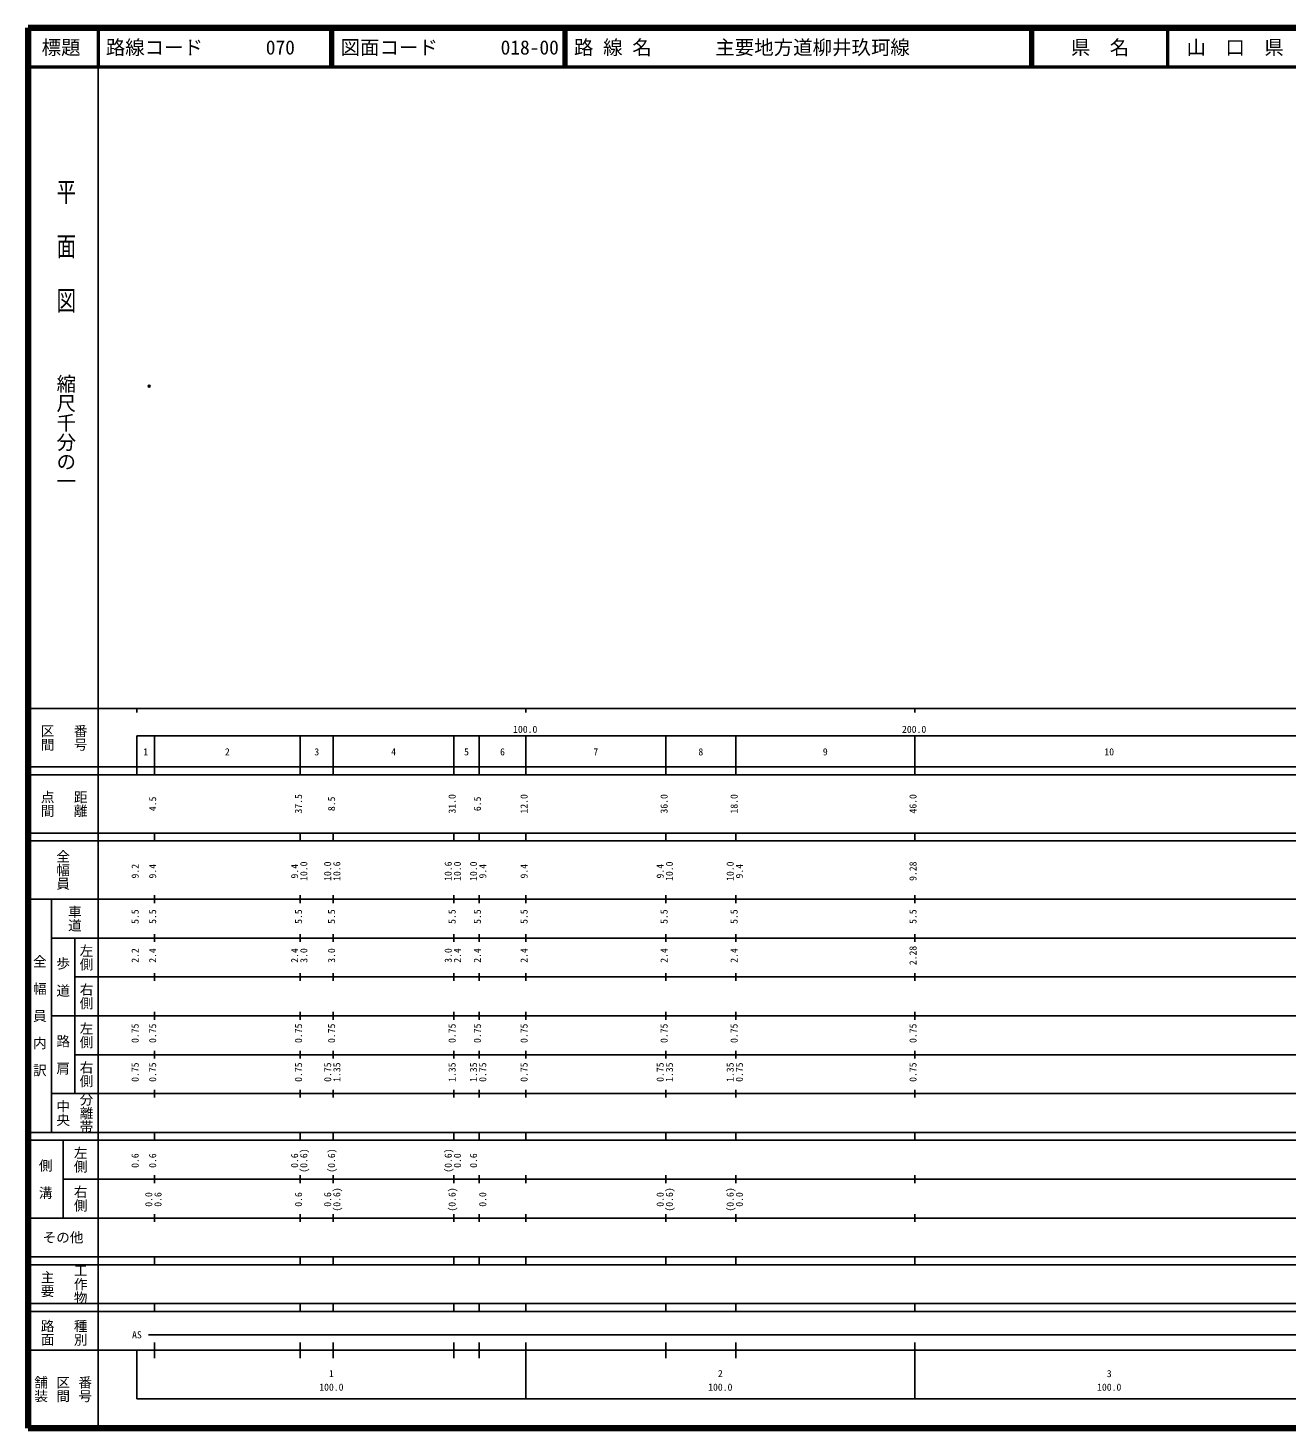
# Model space of a CAD drawing. Units: millimetres on the paper. Extents: x 40 to 680, y 20 to 380.
# Drawn here: x 40 to 363.7, y 20 to 380 of the extents above; entities that cross this region are included whole.
import ezdxf
from ezdxf.enums import TextEntityAlignment as Align

# ---------------------------------------------------------------- set-up
doc = ezdxf.new("R2010")
doc.units = ezdxf.units.MM
doc.header["$PDMODE"] = 32
doc.header["$PDSIZE"] = 0.5
doc.layers.add('M-OTRS', color=6, linetype='Continuous')
doc.layers.add('M-TTL-TXT', color=7, linetype='Continuous')
for name, color, linetype, lineweight in [('M-TTL', 2, 'Continuous', 140), ('M-TTL-BAND', 7, 'Continuous', 25), ('M-TTL-LINE', 7, 'Continuous', 50)]:
    doc.layers.add(name, color=color, linetype=linetype, lineweight=lineweight)
doc.styles.add('@ＭＳ ゴシック', font='')
doc.styles.add('ＭＳ ゴシック', font='')
doc.styles.get('@ＭＳ ゴシック').set_extended_font_data('@MS Gothic')
doc.styles.get('ＭＳ ゴシック').set_extended_font_data('MS Gothic')

msp = doc.modelspace()

# ---------------------------------------------------------------- linework, layer by layer
at = {"layer": 'M-OTRS'}
msp.add_point((71.155, 287.911), dxfattribs=at)
at = {"layer": 'M-TTL'}
for p, q in [((40, 380), (40, 20)), ((680, 380), (40, 380)), ((40, 20), (680, 20))]:
    msp.add_line(p, q, dxfattribs=at)
at = {"layer": 'M-TTL-BAND'}
for p, q in [((58, 370), (58, 20)), ((40, 205), (579, 205)), ((68, 205), (68, 204)), ((168, 205), (168, 204)), ((268, 205), (268, 204)), ((68, 198), (579, 198)), ((68, 198), (68, 188)), ((72.5, 188), (72.5, 198)), ((110, 188), (110, 198)), ((118.5, 188), (118.5, 198)), ((149.5, 188), (149.5, 198)), ((156, 188), (156, 198)), ((168, 188), (168, 198)), ((204, 188), (204, 198)), ((222, 188), (222, 198)), ((268, 188), (268, 198)), ((40, 190), (579, 190)), ((40, 188), (579, 188)), ((40, 173), (579, 173)), ((72.5, 171), (72.5, 173)), ((110, 171), (110, 173)), ((118.5, 171), (118.5, 173)), ((149.5, 171), (149.5, 173)), ((156, 171), (156, 173)), ((168, 171), (168, 173)), ((204, 171), (204, 173)), ((222, 171), (222, 173)), ((268, 171), (268, 173)), ((40, 171), (579, 171)), ((40, 156), (579, 156)), ((46, 96), (46, 156)), ((72.5, 155), (72.5, 157)), ((110, 155), (110, 157)), ((118.5, 155), (118.5, 157)), ((149.5, 155), (149.5, 157)), ((156, 155), (156, 157)), ((168, 155), (168, 157)), ((204, 155), (204, 157)), ((222, 155), (222, 157)), ((268, 155), (268, 157)), ((46, 146), (579, 146)), ((52, 146), (52, 106)), ((72.5, 145), (72.5, 147)), ((110, 145), (110, 147)), ((118.5, 145), (118.5, 147)), ((149.5, 145), (149.5, 147)), ((156, 145), (156, 147)), ((168, 145), (168, 147)), ((204, 145), (204, 147)), ((222, 145), (222, 147)), ((268, 145), (268, 147)), ((72.5, 135), (72.5, 137)), ((110, 135), (110, 137)), ((118.5, 135), (118.5, 137)), ((149.5, 135), (149.5, 137)), ((156, 135), (156, 137)), ((168, 135), (168, 137)), ((204, 135), (204, 137)), ((222, 135), (222, 137)), ((268, 135), (268, 137)), ((52, 136), (579, 136)), ((46, 126), (579, 126)), ((72.5, 125), (72.5, 127)), ((110, 125), (110, 127)), ((118.5, 125), (118.5, 127)), ((149.5, 125), (149.5, 127)), ((156, 125), (156, 127)), ((168, 125), (168, 127)), ((204, 125), (204, 127)), ((222, 125), (222, 127)), ((268, 125), (268, 127)), ((52, 116), (579, 116)), ((72.5, 115), (72.5, 117)), ((110, 115), (110, 117)), ((118.5, 115), (118.5, 117)), ((149.5, 115), (149.5, 117)), ((156, 115), (156, 117)), ((168, 115), (168, 117)), ((204, 115), (204, 117)), ((222, 115), (222, 117)), ((268, 115), (268, 117)), ((46, 106), (579, 106)), ((72.5, 105), (72.5, 107)), ((110, 105), (110, 107)), ((118.5, 105), (118.5, 107)), ((149.5, 105), (149.5, 107)), ((156, 105), (156, 107)), ((168, 105), (168, 107)), ((204, 105), (204, 107)), ((222, 105), (222, 107)), ((268, 105), (268, 107)), ((40, 96), (579, 96)), ((40, 94), (579, 94)), ((49, 94), (49, 74)), ((72.5, 94), (72.5, 96)), ((110, 94), (110, 96)), ((118.5, 94), (118.5, 96)), ((149.5, 94), (149.5, 96)), ((156, 94), (156, 96)), ((168, 94), (168, 96)), ((204, 94), (204, 96)), ((222, 94), (222, 96)), ((268, 94), (268, 96)), ((49, 84), (579, 84)), ((72.5, 83), (72.5, 85)), ((110, 83), (110, 85)), ((118.5, 83), (118.5, 85)), ((149.5, 83), (149.5, 85)), ((156, 83), (156, 85)), ((168, 83), (168, 85)), ((204, 83), (204, 85)), ((222, 83), (222, 85)), ((268, 83), (268, 85)), ((40, 74), (579, 74)), ((72.5, 73), (72.5, 75)), ((110, 73), (110, 75)), ((118.5, 73), (118.5, 75)), ((149.5, 73), (149.5, 75)), ((156, 73), (156, 75)), ((168, 73), (168, 75)), ((204, 73), (204, 75)), ((222, 73), (222, 75)), ((268, 73), (268, 75)), ((40, 64), (579, 64)), ((40, 62), (579, 62)), ((72.5, 62), (72.5, 64)), ((110, 62), (110, 64)), ((118.5, 62), (118.5, 64)), ((149.5, 62), (149.5, 64)), ((156, 62), (156, 64)), ((168, 62), (168, 64)), ((204, 62), (204, 64)), ((222, 62), (222, 64)), ((268, 62), (268, 64)), ((40, 52), (579, 52)), ((72.5, 50), (72.5, 52)), ((110, 50), (110, 52)), ((118.5, 50), (118.5, 52)), ((149.5, 50), (149.5, 52)), ((156, 50), (156, 52)), ((168, 50), (168, 52)), ((204, 50), (204, 52)), ((222, 50), (222, 52)), ((268, 50), (268, 52)), ((40, 50), (579, 50)), ((71, 44), (565, 44)), ((40, 40), (579, 40)), ((68, 40), (68, 27.5)), ((72.5, 38), (72.5, 42)), ((110, 38), (110, 42)), ((118.5, 38), (118.5, 42)), ((149.5, 38), (149.5, 42)), ((156, 38), (156, 42)), ((168, 27.5), (168, 42)), ((204, 38), (204, 42)), ((222, 38), (222, 42)), ((268, 27.5), (268, 42)), ((68, 27.5), (579, 27.5))]:
    msp.add_line(p, q, dxfattribs=at)
at = {"layer": 'M-TTL-LINE'}
for p, q in [((58, 380), (58, 370)), ((117.75, 380), (117.75, 370)), ((118.25, 380), (118.25, 370)), ((177.75, 380), (177.75, 370)), ((178.25, 380), (178.25, 370)), ((297.75, 380), (297.75, 370)), ((298.25, 380), (298.25, 370)), ((333, 380), (333, 370)), ((40, 370), (680, 370))]:
    msp.add_line(p, q, dxfattribs=at)

# ---------------------------------------------------------------- texts
at = {"layer": 'M-TTL-BAND', "style": '@ＭＳ ゴシック', "width": 1.4}
msp.add_text('平  面  図', height=3.666, rotation=270, dxfattribs=at).set_placement((49.777, 306.475), align=Align.MIDDLE_RIGHT)
at = {"layer": 'M-TTL-BAND', "style": '@ＭＳ ゴシック'}
msp.add_text('縮尺千分の一', height=3.666, rotation=270, dxfattribs=at).set_placement((49.777, 261.03), align=Align.MIDDLE_RIGHT)
for s, p in [('区間', (45, 197.5)), ('番号', (53.5, 197.5)), ('点間', (45, 180.5)), ('距離', (53.5, 180.5)), ('全幅員', (49, 163.5)), ('車道', (52, 151)), ('左側', (55, 141)), ('全\u3000幅\u3000員\u3000内\u3000訳', (43, 126)), ('歩\u3000道', (49, 136)), ('右側', (55, 131)), ('左側', (55, 121)), ('路\u3000肩', (49, 116)), ('右側', (55, 111)), ('分離帯', (55, 101)), ('中央', (49, 101)), ('左側', (53.5, 89)), ('側\u3000溝', (44.5, 84)), ('右側', (53.5, 79)), ('工作物', (53.5, 57)), ('主要', (45, 57)), ('路面', (45, 44.5)), ('種別', (53.5, 44.5)), ('舗装', (43.333, 30)), ('区間', (49, 30)), ('番号', (54.667, 30))]:
    msp.add_text(s, height=2.566, rotation=270, dxfattribs=at).set_placement(p, align=Align.MIDDLE_CENTER)
at = {"layer": 'M-TTL-BAND', "style": 'ＭＳ ゴシック'}
for s, p in [('100.0', (167.844, 198.195)), ('200.0', (267.844, 198.195)), ('1', (70.25, 192.405)), ('2', (91.25, 192.405)), ('3', (114.25, 192.405)), ('4', (134, 192.405)), ('5', (152.75, 192.405)), ('6', (162, 192.405)), ('7', (186, 192.405)), ('8', (213, 192.405)), ('9', (245, 192.405)), ('10', (318, 192.405)), ('AS', (68, 42.5)), ('1', (118, 32.523)), ('2', (218, 32.523)), ('3', (318, 32.523)), ('100.0', (118, 29.033)), ('100.0', (218, 29.033)), ('100.0', (318, 29.033))]:
    msp.add_text(s, height=1.833, dxfattribs=at).set_placement(p, align=Align.BOTTOM_CENTER)
for s, p in [('4.5', (73.5, 180.5)), ('37.5', (111, 180.5)), ('8.5', (119.5, 180.5)), ('31.0', (150.5, 180.5)), ('6.5', (157, 180.5)), ('12.0', (169, 180.5)), ('36.0', (205, 180.5)), ('18.0', (223, 180.5)), ('46.0', (269, 180.5)), ('9.2', (69, 163.174)), ('9.4', (73.5, 163.174)), ('9.4', (110, 163.174)), ('10.0', (112.37, 163.174)), ('10.0', (118.5, 163.174)), ('10.6', (120.87, 163.174)), ('10.6', (149.5, 163.174)), ('10.0', (151.87, 163.174)), ('10.0', (156, 163.174)), ('9.4', (158.37, 163.174)), ('9.4', (169, 163.174)), ('9.4', (204, 163.174)), ('10.0', (206.37, 163.174)), ('10.0', (222, 163.174)), ('9.4', (224.37, 163.174)), ('9.28', (269, 163.174)), ('5.5', (69, 151.5)), ('5.5', (73.5, 151.5)), ('5.5', (111, 151.5)), ('5.5', (119.5, 151.5)), ('5.5', (150.5, 151.5)), ('5.5', (157, 151.5)), ('5.5', (169, 151.5)), ('5.5', (205, 151.5)), ('5.5', (223, 151.5)), ('5.5', (269, 151.5)), ('2.2', (69, 141.5)), ('2.4', (73.5, 141.5)), ('2.4', (110, 141.5)), ('3.0', (112.37, 141.5)), ('3.0', (119.5, 141.5)), ('3.0', (149.5, 141.5)), ('2.4', (151.87, 141.5)), ('2.4', (157, 141.5)), ('2.4', (169, 141.5)), ('2.4', (205, 141.5)), ('2.4', (223, 141.5)), ('2.28', (269, 141.5)), ('0.75', (69, 121.5)), ('0.75', (73.5, 121.5)), ('0.75', (111, 121.5)), ('0.75', (119.5, 121.5)), ('0.75', (150.5, 121.5)), ('0.75', (157, 121.5)), ('0.75', (169, 121.5)), ('0.75', (205, 121.5)), ('0.75', (223, 121.5)), ('0.75', (269, 121.5)), ('0.75', (69, 111.5)), ('0.75', (73.5, 111.5)), ('0.75', (111, 111.5)), ('0.75', (118.5, 111.5)), ('1.35', (120.87, 111.5)), ('1.35', (150.5, 111.5)), ('1.35', (156, 111.5)), ('0.75', (158.37, 111.5)), ('0.75', (169, 111.5)), ('0.75', (204, 111.5)), ('1.35', (206.37, 111.5)), ('1.35', (222, 111.5)), ('0.75', (224.37, 111.5)), ('0.75', (269, 111.5)), ('0.6', (69, 88.764)), ('0.6', (73.5, 88.764)), ('0.6', (110, 88.764)), ('(0.6)', (112.37, 88.764)), ('(0.6)', (119.5, 88.764)), ('(0.6)', (149.5, 88.764)), ('0.0', (151.87, 88.764)), ('0.6', (156, 88.764)), ('0.0', (72.5, 78.764)), ('0.6', (74.87, 78.764)), ('0.6', (111, 78.764)), ('0.6', (118.5, 78.764)), ('(0.6)', (120.87, 78.764)), ('(0.6)', (150.5, 78.764)), ('0.0', (158.37, 78.764)), ('0.0', (204, 78.764)), ('(0.6)', (206.37, 78.764)), ('(0.6)', (222, 78.764)), ('0.0', (224.37, 78.764))]:
    msp.add_text(s, height=1.833, rotation=90, dxfattribs=at).set_placement(p, align=Align.BOTTOM_CENTER)
msp.add_text('その他', height=2.566, dxfattribs=at).set_placement((49, 69), align=Align.MIDDLE_CENTER)
at = {"layer": 'M-TTL-TXT', "style": 'ＭＳ ゴシック'}
for s, p in [('標題', (48.5, 375)), ('県\u3000名', (315.625, 375)), ('山\u3000口\u3000県', (350.375, 375))]:
    msp.add_text(s, height=3.666, dxfattribs=at).set_placement(p, align=Align.MIDDLE_CENTER)
for s, p in [('路線コード', (60, 375)), ('070', (101.142, 375)), ('070', (101.142, 375)), ('070', (101.142, 375)), ('図面コード', (120.38, 375)), ('018-00', (161.521, 375)), ('路 線 名', (180.38, 375)), ('主要地方道柳井玖珂線', (216.734, 375))]:
    msp.add_text(s, height=3.666, dxfattribs=at).set_placement(p, align=Align.MIDDLE_LEFT)

doc.saveas('drawing.dxf')
